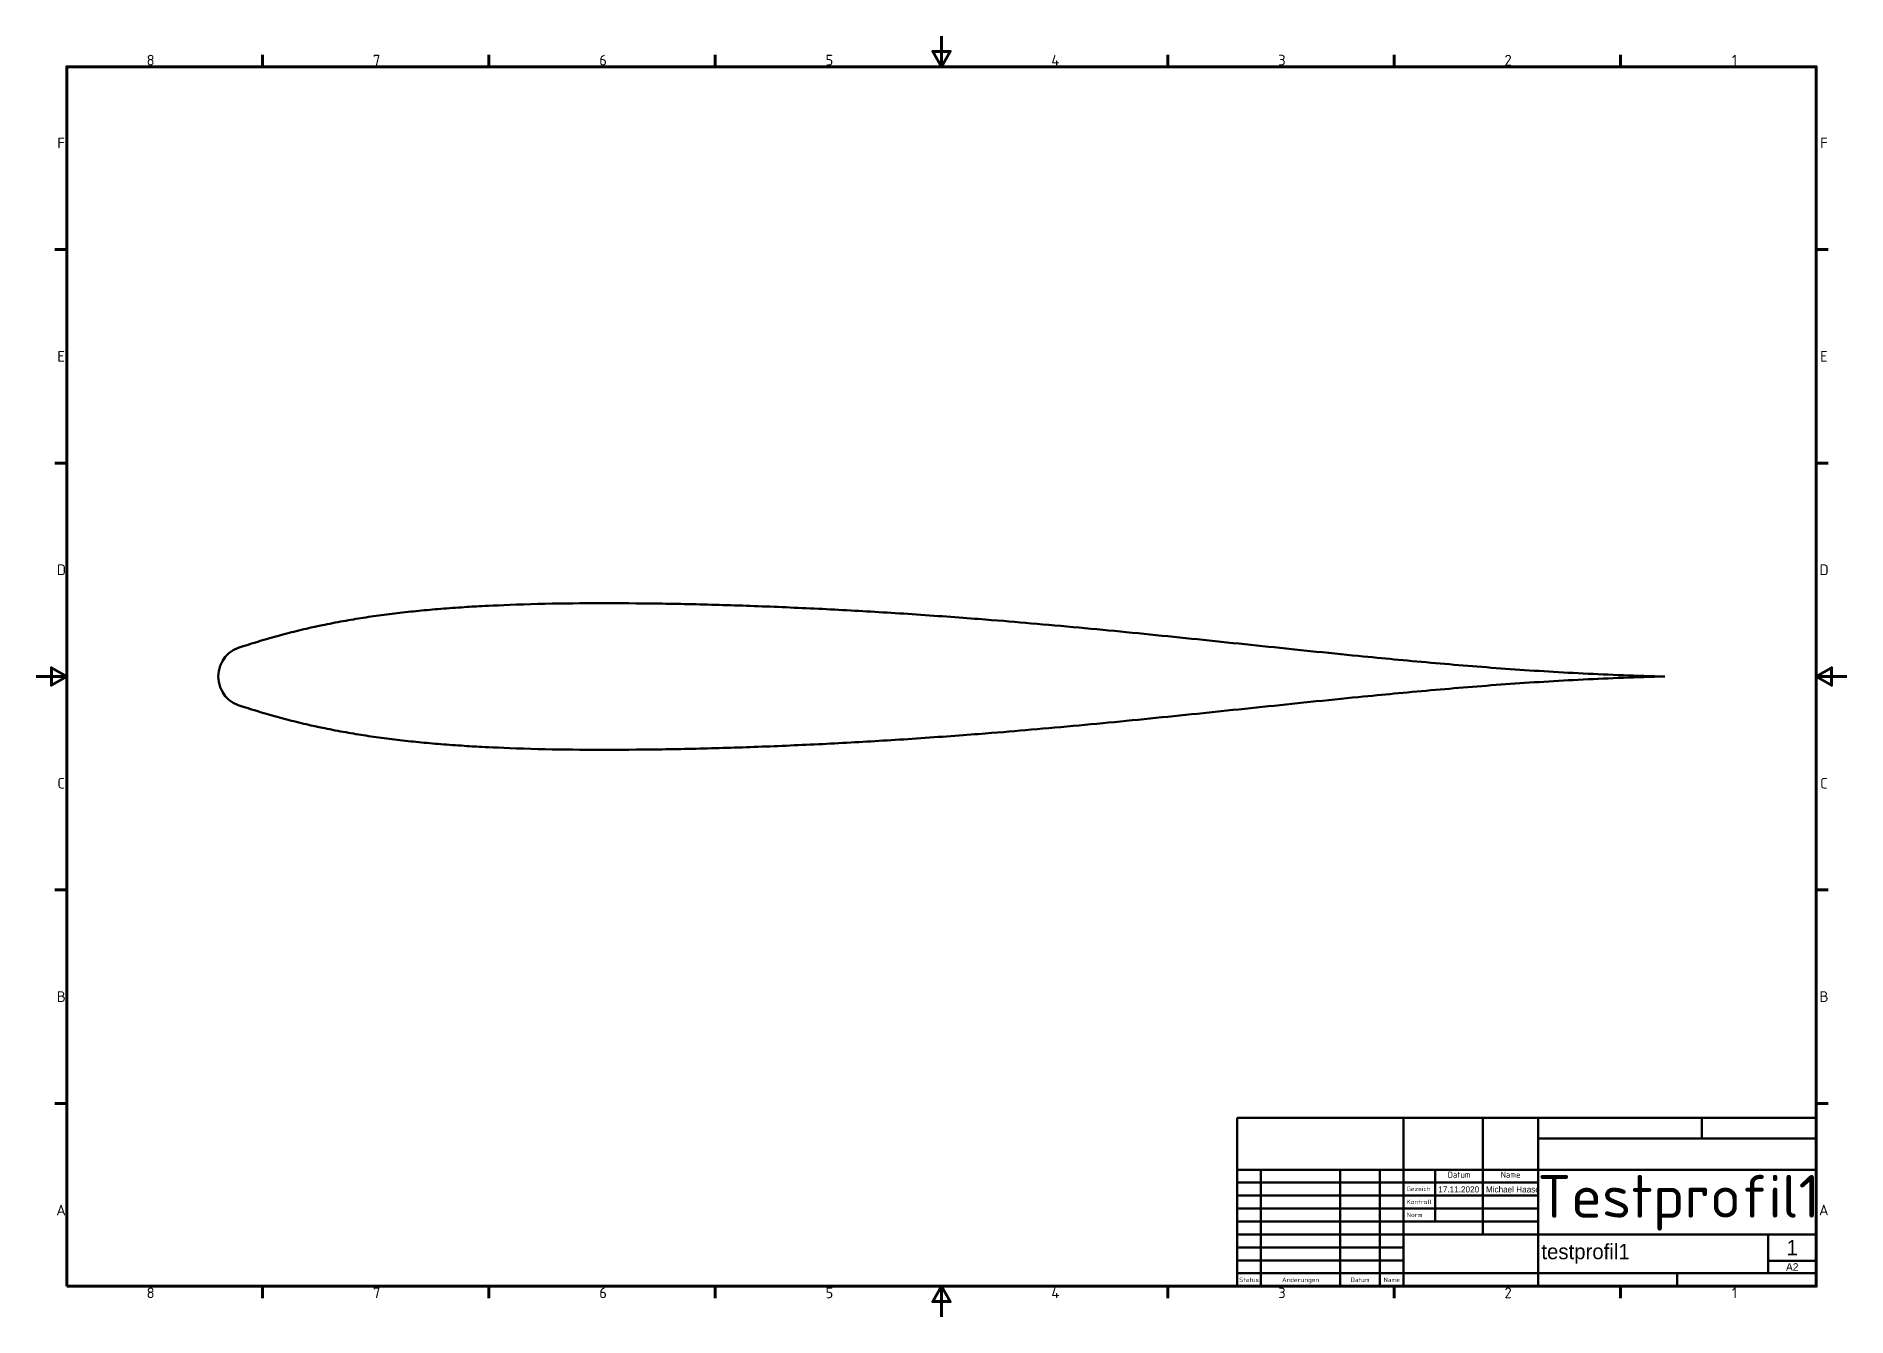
# Model space of a CAD drawing. Header units: millimetres. Extents: x 0 to 594, y 0 to 420.
import ezdxf
from ezdxf.enums import TextEntityAlignment as Align

# ---------------------------------------------------------------- set-up
doc = ezdxf.new("R2018")
doc.units = ezdxf.units.MM
for name, color, linetype, lineweight in [('Rahmen (ISO)', 7, 'Continuous', 70), ('Sichtbar (ISO)', 7, 'Continuous', 50), ('Symbol (ISO)', 7, 'Continuous', 25), ('Titel (ISO)', 7, 'Continuous', 50)]:
    doc.layers.add(name, color=color, linetype=linetype, lineweight=lineweight)
doc.styles.add('Notiztext (DIN)', font='isocpeur.ttf')
doc.styles.add('Textstil41', font='isocpeur.ttf')
doc.styles.add('Textstil43', font='isocpeur.ttf')
doc.styles.add('Textstil44', font='isocpeur.ttf')
doc.styles.add('Textstil46', font='isocpeur.ttf')

# ---------------------------------------------------------------- blocks, each defined once
blk = doc.blocks.new('Ränder Vorgaberahmen')
at = {"layer": 'Rahmen (ISO)'}
for p, q in [((74.25, 410), (74.25, 413.9)), ((148.5, 410), (148.5, 413.9)), ((222.75, 410), (222.75, 413.9)), ((371.25, 410), (371.25, 413.9)), ((445.5, 410), (445.5, 413.9)), ((519.75, 410), (519.75, 413.9)), ((10, 350), (6.1, 350)), ((584, 350), (587.9, 350)), ((10, 280), (6.1, 280)), ((584, 280), (587.9, 280)), ((10, 140), (6.1, 140)), ((584, 140), (587.9, 140)), ((10, 70), (6.1, 70)), ((584, 70), (587.9, 70)), ((74.25, 10), (74.25, 6.1)), ((148.5, 10), (148.5, 6.1)), ((222.75, 10), (222.75, 6.1)), ((371.25, 10), (371.25, 6.1)), ((445.5, 10), (445.5, 6.1)), ((519.75, 10), (519.75, 6.1))]:
    blk.add_line(p, q, dxfattribs=at)
at = {"layer": 'Rahmen (ISO)', "flags": 128}
for points in [[(297, 420), (297, 410), (294.11, 415), (299.89, 415), (297, 410)], [(10, 10), (10, 410), (584, 410), (584, 10), (10, 10)], [(0, 210), (10, 210), (5, 212.89), (5, 207.11), (10, 210)], [(594, 210), (584, 210), (589, 212.89), (589, 207.11), (584, 210)], [(297, 0), (297, 10), (294.11, 5), (299.89, 5), (297, 10)]]:
    blk.add_lwpolyline(points, dxfattribs=at)
at = {"layer": 'Rahmen (ISO)', "char_height": 3.5, "attachment_point": 7, "style": 'Notiztext (DIN)'}
for s, insert in [('8', (36.2, 410.4)), ('7', (110.45, 410.4)), ('6', (184.7, 410.4)), ('5', (258.95, 410.4)), ('4', (333.03, 410.4)), ('3', (407.45, 410.4)), ('2', (481.7, 410.4)), ('1', (556.3, 410.4)), ('F', (6.93, 383.25)), ('F', (585.23, 383.25)), ('E', (6.93, 313.25)), ('E', (585.23, 313.25)), ('D', (6.75, 243.25)), ('D', (585.05, 243.25)), ('C', (6.93, 173.25)), ('C', (585.23, 173.25)), ('B', (6.75, 103.25)), ('B', (585.05, 103.25)), ('A', (6.58, 33.25)), ('A', (584.88, 33.25)), ('8', (36.2, 6.1)), ('7', (110.45, 6.1)), ('6', (184.7, 6.1)), ('5', (258.95, 6.1)), ('4', (333.03, 6.1)), ('3', (407.45, 6.1)), ('2', (481.7, 6.1)), ('1', (556.3, 6.1))]:
    blk.add_mtext(s, dxfattribs=dict(at, insert=insert))
blk = doc.blocks.new('Schriftfelder DIN')
at = {"layer": 'Titel (ISO)'}
for p, q in [((288.4, 155.08), (98.4, 155.08)), ((98.4, 155.08), (98.4, 99.83)), ((153, 99.83), (153, 155.08)), ((179, 138.08), (179, 155.08)), ((197.2, 99.83), (197.2, 155.08)), ((250.8, 148.33), (250.8, 155.08)), ((288.4, 99.83), (288.4, 155.08)), ((197.2, 148.33), (288.4, 148.33)), ((98.4, 138.08), (288.4, 138.08)), ((106.2, 99.83), (106.2, 138.08)), ((132.2, 99.83), (132.2, 138.08)), ((145.2, 99.83), (145.2, 138.08)), ((163.4, 121.08), (163.4, 138.08)), ((179, 116.83), (179, 138.08)), ((98.4, 133.83), (153, 133.83)), ((153, 133.83), (197.2, 133.83)), ((98.4, 129.58), (153, 129.58)), ((98.4, 125.33), (153, 125.33)), ((153, 129.58), (197.2, 129.58)), ((153, 125.33), (197.2, 125.33)), ((98.4, 121.08), (153, 121.08)), ((153, 121.08), (197.2, 121.08)), ((98.4, 116.83), (153, 116.83)), ((153, 116.83), (288.4, 116.83)), ((272.6, 104.08), (272.6, 116.83)), ((98.4, 112.58), (153, 112.58)), ((153, 108.33), (98.4, 108.33)), ((272.6, 108.22), (288.4, 108.22)), ((98.4, 104.08), (153, 104.08)), ((153, 104.08), (197.2, 104.08)), ((197.2, 104.08), (288.4, 104.08)), ((242.8, 99.83), (242.8, 104.08)), ((98.4, 99.83), (288.4, 99.83))]:
    blk.add_line(p, q, dxfattribs=at)
at = {"layer": 'Titel (ISO)', "style": 'Textstil46'}
for s, p in [('Datum', (171.2, 134.83)), ('Name', (188.1, 134.83))]:
    blk.add_text(s, height=2, dxfattribs=at).set_placement(p, align=Align.BOTTOM_CENTER)
at = {"layer": 'Titel (ISO)', "style": 'Textstil44'}
for s, p in [('Gezeich', (154, 130.58)), ('Kontroll', (154, 126.33)), ('Norm', (154, 122.08))]:
    blk.add_text(s, height=1.5, dxfattribs=at).set_placement(p, align=Align.BOTTOM_LEFT)
for s, p in [('Status', (102.3, 101.95)), ('Änderungen', (119.2, 101.95)), ('Datum', (138.7, 101.95)), ('Name', (149.1, 101.95))]:
    blk.add_text(s, height=1.5, dxfattribs=at).set_placement(p, align=Align.MIDDLE_CENTER)
at = {"layer": 'Titel (ISO)', "style": 'Textstil46'}
for tag, p in [('ERSTELLUNGSDATUM', (164.4, 130.58)), ('AUTOR', (180, 130.58)), ('KONTROLLDATUM', (164.4, 126.33)), ('KONTROLLIERT_VON', (180, 126.33)), ('GENEHM.DAT._KONSTR.', (164.4, 122.08)), ('KONSTR._GEN._VON', (180, 122.08))]:
    blk.add_attdef(tag, text='', height=2, dxfattribs=at).set_placement(p, align=Align.BOTTOM_LEFT)
at = {"layer": 'Titel (ISO)', "style": 'Textstil41'}
for tag, p in [('TITEL', (198.2, 127.45)), ('BAUTEILNUMMER', (198.2, 110.45))]:
    blk.add_attdef(tag, text='', height=5, dxfattribs=at).set_placement(p, align=Align.MIDDLE_LEFT)
at = {"layer": 'Titel (ISO)'}
for tag, height, style, p in [('Blattnummer', 5, 'Textstil41', (280.5, 112.52)), ('Blattgröße', 2.5, 'Textstil43', (280.5, 106.15))]:
    blk.add_attdef(tag, text='', height=height, dxfattribs=dict(at, style=style)).set_placement(p, align=Align.MIDDLE_CENTER)

msp = doc.modelspace()

# ---------------------------------------------------------------- linework, layer by layer
at = {"layer": 'Sichtbar (ISO)'}
msp.add_arc((69.81, 210), 10.09, 100.7418, 259.2582, dxfattribs=at)
for points, knots in [([(534.28, 210), (449, 212.02), (336.9, 232.28), (178.18, 238.4), (103.31, 231.47), (67.93, 219.92)], [0, 0, 0, 0, 0, 0.560443, 1, 1, 1, 1, 1]), ([(67.93, 200.08), (103.31, 188.53), (178.18, 181.6), (336.9, 187.72), (449, 207.98), (534.28, 210)], [0, 0, 0, 0, 0, 0.439557, 1, 1, 1, 1, 1])]:
    msp.add_open_spline(points, degree=4, knots=knots, dxfattribs=at)

# ---------------------------------------------------------------- block references
msp.add_blockref('Ränder Vorgaberahmen', (0, 0))
ref = msp.add_blockref('Schriftfelder DIN', (295.6, -89.83))
lines = msp.add_mtext('1', dxfattribs={"layer": 'Titel (ISO)', "insert": (576.1, 22.7), "char_height": 5, "attachment_point": 5, "style": 'Textstil41'})
ref.add_attrib('Blattnummer', '', (576.1, 22.7)).embed_mtext(lines)
lines = msp.add_mtext('A2', dxfattribs={"layer": 'Titel (ISO)', "insert": (576.1, 16.32), "char_height": 2.5, "attachment_point": 5, "style": 'Textstil43'})
ref.add_attrib('Blattgröße', '', (576.1, 16.32)).embed_mtext(lines)
lines = msp.add_mtext('testprofil1', dxfattribs={"layer": 'Titel (ISO)', "insert": (493.8, 20.63), "char_height": 5, "attachment_point": 4, "style": 'Textstil41'})
ref.add_attrib('BAUTEILNUMMER', '', (493.8, 20.63)).embed_mtext(lines)
lines = msp.add_mtext('17.11.2020', dxfattribs={"layer": 'Titel (ISO)', "insert": (460, 40.75), "char_height": 2, "attachment_point": 7, "style": 'Textstil46'})
ref.add_attrib('ERSTELLUNGSDATUM', '', (460, 40.75)).embed_mtext(lines)
lines = msp.add_mtext('Michael Haase', dxfattribs={"layer": 'Titel (ISO)', "insert": (475.6, 40.75), "char_height": 2, "attachment_point": 7, "style": 'Textstil46'})
ref.add_attrib('AUTOR', '', (475.6, 40.75)).embed_mtext(lines)

# ---------------------------------------------------------------- texts
at = {"layer": 'Symbol (ISO)', "insert": (492.51, 46.5), "char_height": 14, "width": 92.3636, "attachment_point": 1, "line_spacing_factor": 0.428571, "style": 'Notiztext (DIN)'}
msp.add_mtext('\\fISOCPEUR|b0|i0;\\H14.0000;Testprofil1\\P', dxfattribs=at)

doc.saveas('drawing.dxf')
